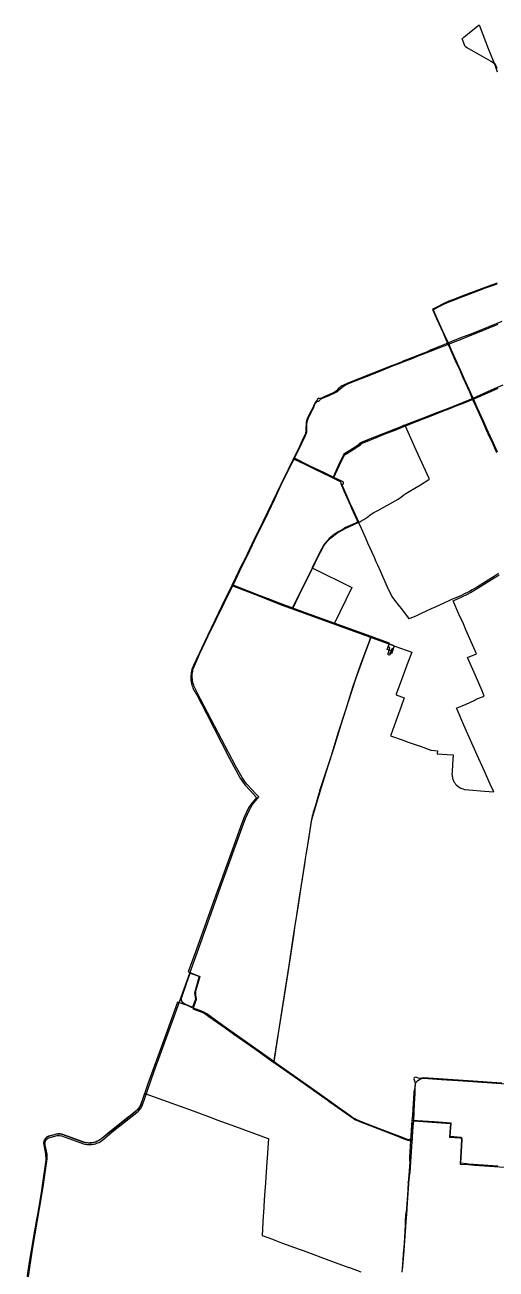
# Model space of a CAD drawing. Header units: inches. Extents: x 325170 to 367135, y 4654809 to 4689624.
# Drawn here: x 326469 to 330751, y 4678028 to 4689338 of the extents above; entities that cross this region are included whole.
import ezdxf

# ---------------------------------------------------------------- set-up
doc = ezdxf.new("R2010")
doc.units = ezdxf.units.IN
doc.header["$MEASUREMENT"] = 0
doc.layers.add('Transit_Windsor_Bus_Route', color=7, linetype='Continuous')

msp = doc.modelspace()

# ---------------------------------------------------------------- linework, layer by layer
at = {"layer": 'Transit_Windsor_Bus_Route'}
for points in [[(330760, 4688941), (330746, 4688979), (330705, 4689004), (330600, 4689064), (330483, 4689132), (330469, 4689140), (330443, 4689212), (330458, 4689226), (330473, 4689237), (330523, 4689280), (330582, 4689326), (330597, 4689338), (330656, 4689186), (330680, 4689124), (330739, 4688976), (330760, 4688910)], [(330761, 4686989), (330667, 4686958), (330545, 4686910), (330456, 4686877), (330372, 4686844), (330320, 4686825), (330282, 4686807), (330199, 4686767), (330174, 4686753), (330177, 4686744), (330209, 4686669), (330269, 4686537), (330310, 4686442), (330330, 4686400), (330389, 4686267), (330420, 4686199), (330449, 4686132), (330509, 4686003), (330538, 4685933), (330567, 4685868), (330626, 4685735), (330659, 4685664), (330688, 4685596), (330720, 4685529), (330751, 4685457), (330755, 4685450)], [(330763, 4685453), (330726, 4685534), (330699, 4685593), (330666, 4685667), (330639, 4685728), (330580, 4685860), (330546, 4685938), (330521, 4685991), (330461, 4686124), (330427, 4686200), (330400, 4686259), (330343, 4686388), (330320, 4686440), (330306, 4686470), (330283, 4686521), (330225, 4686649), (330183, 4686745), (330183, 4686752), (330234, 4686779), (330283, 4686802), (330325, 4686821), (330373, 4686838), (330410, 4686853), (330457, 4686871), (330547, 4686905), (330585, 4686920), (330655, 4686947), (330691, 4686960), (330718, 4686970), (330762, 4686984)], [(330804, 4686641), (330684, 4686593), (330596, 4686557), (330511, 4686523), (330422, 4686489), (330340, 4686456), (330313, 4686446), (330220, 4686407), (330171, 4686387), (330151, 4686380), (330117, 4686364), (330071, 4686345), (330001, 4686318), (329986, 4686312), (329913, 4686284), (329904, 4686279), (329851, 4686258), (329800, 4686239), (329699, 4686199), (329609, 4686162), (329510, 4686122), (329420, 4686087), (329404, 4686081), (329364, 4686064), (329350, 4686057), (329339, 4686051), (329330, 4686042), (329320, 4686031), (329301, 4686010), (329282, 4685998), (329265, 4685990), (329196, 4685959), (329157, 4685942), (329153, 4685941), (329148, 4685941), (329144, 4685941), (329142, 4685941), (329140, 4685942), (329137, 4685941), (329135, 4685941), (329133, 4685940), (329131, 4685939), (329129, 4685937), (329128, 4685935), (329127, 4685933), (329126, 4685931), (329126, 4685929), (329126, 4685927), (329117, 4685917), (329105, 4685898), (329096, 4685882), (329084, 4685856), (329053, 4685797), (329048, 4685789), (329040, 4685772), (329037, 4685764), (329032, 4685753), (329028, 4685737), (329025, 4685726), (329024, 4685714), (329023, 4685662), (329022, 4685651), (329018, 4685622), (329014, 4685611), (329011, 4685603), (329002, 4685586), (328953, 4685479), (328911, 4685397), (328910, 4685394), (328974, 4685364), (329045, 4685329), (329117, 4685294), (329188, 4685259), (329271, 4685219), (329334, 4685188), (329338, 4685182), (329339, 4685177), (329339, 4685170), (329346, 4685155), (329355, 4685134), (329368, 4685103), (329411, 4685008), (329427, 4684970), (329438, 4684946), (329486, 4684839), (329494, 4684816), (329383, 4684768), (329371, 4684761), (329352, 4684749), (329315, 4684729), (329271, 4684698), (329250, 4684681), (329223, 4684655), (329216, 4684648), (329195, 4684623), (329180, 4684601), (329163, 4684571), (329155, 4684556), (329084, 4684411), (328899, 4684032), (329802, 4683701), (329825, 4683693), (329808, 4683644), (329789, 4683650)], [(329789, 4683650), (329762, 4683660), (329783, 4683716), (328905, 4684034), (328989, 4684210), (329079, 4684390), (329134, 4684505), (329172, 4684578), (329190, 4684608), (329216, 4684641), (329250, 4684675), (329272, 4684694), (329292, 4684707), (329310, 4684720), (329332, 4684734), (329352, 4684744), (329367, 4684752), (329372, 4684758), (329503, 4684816), (329473, 4684883), (329442, 4684950), (329432, 4684972), (329416, 4685009), (329357, 4685141), (329356, 4685144), (329355, 4685146), (329354, 4685149), (329355, 4685152), (329355, 4685155), (329356, 4685157), (329357, 4685160), (329359, 4685162), (329361, 4685163), (329362, 4685165), (329363, 4685167), (329364, 4685169), (329365, 4685172), (329365, 4685174), (329364, 4685176), (329364, 4685178), (329363, 4685180), (329361, 4685182), (329360, 4685184), (329358, 4685185), (329356, 4685186), (329350, 4685189), (329276, 4685224), (329189, 4685267), (329049, 4685334), (328917, 4685397), (328951, 4685467), (329019, 4685605), (329032, 4685638), (329032, 4685672), (329032, 4685710), (329033, 4685724), (329036, 4685735), (329037, 4685743), (329042, 4685756), (329047, 4685767), (329053, 4685780), (329060, 4685794), (329066, 4685807), (329070, 4685816), (329092, 4685855), (329097, 4685872), (329105, 4685890), (329113, 4685901), (329119, 4685908), (329122, 4685911), (329126, 4685914), (329131, 4685916), (329136, 4685918), (329140, 4685918), (329144, 4685921), (329147, 4685924), (329150, 4685927), (329152, 4685931), (329154, 4685935), (329179, 4685948), (329228, 4685967), (329310, 4686005), (329328, 4686023), (329353, 4686046), (329383, 4686066), (329424, 4686083), (329535, 4686127), (329613, 4686158), (329702, 4686194), (329803, 4686234), (329884, 4686267), (329905, 4686275), (329987, 4686306), (330057, 4686334), (330077, 4686341), (330155, 4686371), (330224, 4686398), (330319, 4686435), (330402, 4686469), (330427, 4686479), (330516, 4686515), (330600, 4686548), (330689, 4686585), (330771, 4686617)], [(330812, 4686064), (330732, 4686028), (330645, 4685989), (330539, 4685941), (330453, 4685906), (330377, 4685876), (330295, 4685842), (330209, 4685810), (330127, 4685778), (330024, 4685739), (329923, 4685698), (329874, 4685679), (329831, 4685664), (329731, 4685624), (329547, 4685552), (329514, 4685534), (329497, 4685518), (329446, 4685483), (329368, 4685435), (329362, 4685424), (329317, 4685329), (329270, 4685226), (329191, 4685265), (329139, 4685289), (329118, 4685299), (329049, 4685333), (328912, 4685401), (328862, 4685297), (328791, 4685153), (328716, 4684995), (328673, 4684908), (328627, 4684813), (328553, 4684663), (328507, 4684566), (328466, 4684480), (328432, 4684414), (328382, 4684311), (328348, 4684242), (328491, 4684188), (328581, 4684153), (328670, 4684116), (328766, 4684080), (328908, 4684027), (329037, 4683980), (329201, 4683921), (329547, 4683795), (329634, 4683763), (329825, 4683693), (329808, 4683644), (329789, 4683650)], [(329789, 4683650), (329762, 4683660), (329783, 4683716), (329617, 4683777), (328943, 4684021), (328901, 4684037), (328759, 4684089), (328675, 4684122), (328584, 4684157), (328546, 4684172), (328493, 4684194), (328360, 4684245), (328403, 4684335), (328441, 4684413), (328491, 4684514), (328559, 4684656), (328658, 4684858), (328679, 4684902), (328741, 4685030), (328796, 4685151), (328822, 4685206), (328904, 4685370), (328915, 4685391), (328972, 4685366), (329044, 4685328), (329118, 4685292), (329143, 4685281), (329272, 4685216), (329309, 4685297), (329328, 4685337), (329369, 4685422), (329379, 4685433), (329449, 4685476), (329470, 4685491), (329519, 4685519), (329533, 4685534), (329552, 4685543), (329670, 4685590), (329734, 4685616), (329835, 4685655), (329891, 4685677), (329927, 4685692), (330027, 4685732), (330113, 4685765), (330132, 4685773), (330212, 4685805), (330298, 4685838), (330340, 4685855), (330379, 4685871), (330456, 4685900), (330543, 4685934), (330648, 4685981), (330735, 4686020), (330771, 4686036)], [(330774, 4684350), (330728, 4684321), (330656, 4684276), (330629, 4684260), (330581, 4684231), (330535, 4684203), (330509, 4684186), (330453, 4684159), (330429, 4684149), (330347, 4684115), (330320, 4684102), (330197, 4684046), (330160, 4684029), (330115, 4684009), (330069, 4683986), (330027, 4683967), (330012, 4683961), (329961, 4683940), (329955, 4683949), (329903, 4684017), (329852, 4684080), (329802, 4684145), (329762, 4684234), (329703, 4684365), (329677, 4684426), (329662, 4684458), (329645, 4684497), (329586, 4684627), (329564, 4684677), (329528, 4684760), (329507, 4684806), (329506, 4684812), (329507, 4684815), (329512, 4684821), (329522, 4684825), (329549, 4684841), (329585, 4684867), (329608, 4684883), (329625, 4684895), (329641, 4684905), (329676, 4684924), (329757, 4684969), (329861, 4685026), (329894, 4685051), (329913, 4685066), (329932, 4685078), (329961, 4685097), (330063, 4685157), (330141, 4685204), (330143, 4685206), (330143, 4685208), (330144, 4685211), (330142, 4685214), (330026, 4685472), (329929, 4685691), (329924, 4685696), (329919, 4685697), (329910, 4685695), (329898, 4685689), (329858, 4685672), (329607, 4685576), (329525, 4685539), (329473, 4685500), (329422, 4685469), (329370, 4685437), (329364, 4685428), (329322, 4685337), (329298, 4685284), (329287, 4685261), (329273, 4685232), (329272, 4685226), (329274, 4685218), (329279, 4685214), (329315, 4685197), (329331, 4685189), (329336, 4685183), (329339, 4685178), (329339, 4685171), (329342, 4685165), (329351, 4685142), (329403, 4685024), (329434, 4684956), (329493, 4684823), (329492, 4684821), (329492, 4684818), (329490, 4684816), (329372, 4684761), (329295, 4684715), (329250, 4684681), (329234, 4684668), (329221, 4684654), (329209, 4684640), (329199, 4684627), (329188, 4684611), (329162, 4684569), (329079, 4684402), (329441, 4684225), (329279, 4683893), (329825, 4683693), (329817, 4683669), (329801, 4683660), (329784, 4683610), (329776, 4683609), (329769, 4683613), (329769, 4683625), (329779, 4683655)], [(329789, 4683650), (329762, 4683660), (329781, 4683710), (329805, 4683701), (329831, 4683691), (329984, 4683637), (329941, 4683519), (329892, 4683384), (329844, 4683253), (329843, 4683247), (329917, 4683220), (329888, 4683142), (329839, 4683007), (329794, 4682881), (329792, 4682875), (329897, 4682838), (329953, 4682818), (330033, 4682790), (330069, 4682777), (330158, 4682746), (330163, 4682745), (330218, 4682740), (330216, 4682710), (330305, 4682704), (330360, 4682701), (330356, 4682616), (330351, 4682548), (330350, 4682527), (330351, 4682518), (330352, 4682509), (330354, 4682498), (330356, 4682488), (330358, 4682482), (330364, 4682467), (330368, 4682458), (330375, 4682447), (330382, 4682437), (330390, 4682428), (330402, 4682417), (330416, 4682407), (330432, 4682398), (330448, 4682392), (330464, 4682387), (330471, 4682386), (330503, 4682383), (330646, 4682373), (330729, 4682367), (330698, 4682436), (330644, 4682559), (330580, 4682700), (330519, 4682836), (330459, 4682971), (330396, 4683114), (330391, 4683128), (330478, 4683164), (330553, 4683197), (330569, 4683207), (330643, 4683237), (330625, 4683285), (330564, 4683424), (330503, 4683560), (330492, 4683586), (330573, 4683621), (330537, 4683701), (330477, 4683839), (330454, 4683893), (330411, 4683981), (330361, 4684103), (330399, 4684119), (330435, 4684136), (330497, 4684167), (330517, 4684178), (330587, 4684221), (330636, 4684250), (330661, 4684266), (330734, 4684310), (330779, 4684339)], [(329776, 4683643), (329784, 4683673), (329771, 4683683), (329782, 4683715), (329569, 4683794), (329109, 4683959), (328650, 4684130), (328352, 4684248), (328259, 4684057), (328128, 4683784), (328001, 4683514), (327987, 4683478), (327983, 4683464), (327981, 4683450), (327979, 4683436), (327977, 4683422), (327977, 4683407), (327977, 4683393), (327978, 4683379), (327980, 4683365), (327983, 4683351), (327986, 4683337), (327991, 4683324), (327996, 4683310), (328001, 4683297), (328008, 4683284), (328015, 4683272), (328023, 4683260), (328031, 4683249), (328118, 4683077), (328329, 4682669), (328426, 4682490), (328440, 4682469), (328469, 4682430), (328517, 4682378), (328574, 4682316), (328521, 4682250), (328500, 4682220), (328460, 4682136), (328438, 4682072), (328341, 4681803), (328181, 4681360), (328026, 4680928), (327952, 4680730), (328054, 4680691), (328010, 4680536), (328019, 4680481), (327992, 4680409), (327856, 4680455), (327733, 4680117), (327587, 4679712), (327518, 4679515), (327514, 4679507), (327510, 4679498), (327505, 4679491), (327499, 4679483), (327493, 4679476), (327487, 4679469), (327480, 4679463), (327473, 4679457), (327252, 4679283), (327155, 4679207), (327146, 4679200), (327136, 4679195), (327126, 4679190), (327115, 4679185), (327104, 4679182), (327094, 4679179), (327083, 4679176), (327071, 4679175), (327060, 4679174), (327049, 4679173), (327037, 4679174), (327026, 4679175), (327015, 4679177), (327004, 4679179), (326816, 4679249), (326807, 4679251), (326798, 4679253), (326789, 4679255), (326780, 4679255), (326770, 4679255), (326761, 4679254), (326752, 4679253), (326743, 4679250), (326734, 4679247), (326683, 4679234), (326677, 4679231), (326671, 4679227), (326665, 4679222), (326660, 4679217), (326655, 4679211), (326651, 4679205), (326647, 4679198), (326645, 4679191), (326643, 4679184), (326641, 4679177), (326641, 4679169), (326641, 4679162), (326642, 4679154), (326644, 4679147), (326656, 4679080), (326658, 4679062), (326660, 4679041), (326658, 4679018), (326642, 4678881), (326598, 4678603), (326575, 4678479), (326505, 4678074), (326469, 4677820)], [(326471, 4677760), (326541, 4678225), (326624, 4678704), (326635, 4678777), (326670, 4679029), (326670, 4679073), (326653, 4679154), (326652, 4679161), (326651, 4679167), (326652, 4679173), (326652, 4679179), (326654, 4679185), (326656, 4679191), (326659, 4679197), (326663, 4679202), (326667, 4679207), (326671, 4679211), (326676, 4679215), (326681, 4679218), (326687, 4679220), (326761, 4679241), (326782, 4679241), (326802, 4679239), (327000, 4679167), (327012, 4679164), (327024, 4679162), (327036, 4679161), (327049, 4679160), (327061, 4679160), (327073, 4679160), (327085, 4679162), (327097, 4679164), (327109, 4679167), (327121, 4679171), (327132, 4679175), (327143, 4679180), (327154, 4679186), (327164, 4679193), (327174, 4679200), (327262, 4679275), (327486, 4679452), (327494, 4679458), (327501, 4679464), (327508, 4679472), (327514, 4679479), (327520, 4679487), (327525, 4679495), (327529, 4679504), (327533, 4679513), (327641, 4679817), (327849, 4680389), (328049, 4680945), (328246, 4681498), (328443, 4682043), (328474, 4682125), (328509, 4682201), (328537, 4682252), (328596, 4682322), (328568, 4682349), (328486, 4682435), (328466, 4682459), (328442, 4682497), (328383, 4682601), (328066, 4683209), (328020, 4683298), (328013, 4683310), (328008, 4683323), (328003, 4683337), (327999, 4683350), (327995, 4683364), (327993, 4683378), (327991, 4683392), (327990, 4683406), (327990, 4683420), (327990, 4683435), (327992, 4683449), (327994, 4683463), (327996, 4683477), (328000, 4683490), (328057, 4683616), (328132, 4683778), (328357, 4684241), (328807, 4684063), (329743, 4683723), (329825, 4683692), (329800, 4683621), (329773, 4683629), (329776, 4683643)], [(329789, 4683650), (329762, 4683660), (329783, 4683716), (329612, 4683778), (329596, 4683734), (329520, 4683524), (329469, 4683383), (329447, 4683316), (329384, 4683118), (329314, 4682895), (329248, 4682685), (329180, 4682474), (329171, 4682448), (329147, 4682375), (329140, 4682350), (329115, 4682262), (329097, 4682204), (329090, 4682182), (329084, 4682161), (329080, 4682147), (329077, 4682130), (329071, 4682099), (329065, 4682060), (329031, 4681845), (329022, 4681792), (329016, 4681757), (328997, 4681636), (328964, 4681426), (328930, 4681206), (328922, 4681153), (328898, 4680995), (328866, 4680786), (328834, 4680578), (328800, 4680367), (328773, 4680190), (328767, 4680153), (328734, 4679945), (328730, 4679915), (328718, 4679922), (328623, 4679989), (328545, 4680045), (328410, 4680140), (328354, 4680179), (328241, 4680259), (328160, 4680319), (328121, 4680347), (328096, 4680362), (328067, 4680375), (327999, 4680401)], [(328733, 4679913), (328761, 4680091), (328777, 4680190), (328795, 4680302), (328827, 4680511), (328861, 4680723), (328894, 4680938), (328916, 4681082), (328926, 4681153), (328948, 4681296), (328980, 4681498), (329012, 4681708), (329020, 4681757), (329026, 4681793), (329046, 4681917), (329068, 4682057), (329074, 4682097), (329080, 4682125), (329084, 4682146), (329143, 4682338), (329177, 4682447), (329211, 4682554), (329223, 4682592), (329276, 4682759), (329344, 4682977), (329409, 4683188), (329473, 4683383), (329479, 4683401), (329553, 4683603), (329615, 4683771), (329742, 4683723), (329825, 4683693), (329808, 4683644), (329789, 4683650)], [(327999, 4680401), (327977, 4680409), (327941, 4680426), (327912, 4680442), (327902, 4680451), (327897, 4680459), (327893, 4680468), (327891, 4680480), (327892, 4680491), (327897, 4680513), (327917, 4680566), (327970, 4680719), (328060, 4680686), (328040, 4680625), (328022, 4680562), (328019, 4680551), (328018, 4680542), (328018, 4680534), (328018, 4680527), (328019, 4680518), (328020, 4680511), (328022, 4680504), (328023, 4680495), (328024, 4680487), (328024, 4680479), (328023, 4680470), (328005, 4680421), (327999, 4680401)], [(327999, 4680401), (327971, 4680414), (327912, 4680442), (327908, 4680447), (327903, 4680451), (327899, 4680455), (327897, 4680460), (327895, 4680464), (327893, 4680468), (327893, 4680472), (327892, 4680476), (327891, 4680480), (327892, 4680483), (327892, 4680487), (327892, 4680491), (327936, 4680623), (327970, 4680719), (328060, 4680686), (328022, 4680562), (328020, 4680551), (328019, 4680540), (328019, 4680530), (328019, 4680519), (328024, 4680487), (328023, 4680470), (327999, 4680401)], [(327999, 4680401), (327996, 4680393), (328086, 4680361), (328104, 4680352), (328131, 4680335), (328171, 4680304), (328221, 4680270), (328369, 4680164), (328594, 4680005), (328747, 4679898), (328947, 4679756), (329216, 4679566), (329244, 4679545), (329451, 4679399), (329473, 4679386), (329496, 4679375), (329510, 4679369), (329690, 4679300), (329855, 4679236), (329883, 4679225), (329921, 4679210), (329989, 4679187), (329990, 4679205), (329991, 4679218), (329992, 4679233), (329998, 4679324), (330003, 4679379), (330009, 4679533), (330011, 4679573), (330015, 4679630), (330016, 4679648), (330016, 4679666), (330019, 4679712), (330026, 4679728), (330038, 4679738), (330048, 4679749), (330064, 4679758), (330092, 4679763), (330254, 4679752), (330453, 4679739), (330581, 4679729), (330712, 4679720), (330886, 4679708)], [(327999, 4680401), (327996, 4680393), (328067, 4680368), (328088, 4680359), (328104, 4680352), (328141, 4680325), (328327, 4680194), (328578, 4680017), (328732, 4679907), (328733, 4679913)], [(328733, 4679913), (328723, 4679920), (328545, 4680045), (328269, 4680241), (328121, 4680347), (328096, 4680362), (328034, 4680388), (327999, 4680401)], [(330804, 4679718), (330712, 4679725), (330629, 4679731), (330453, 4679743), (330091, 4679767), (330062, 4679761), (330042, 4679764), (330031, 4679770), (330020, 4679773), (330007, 4679765), (330004, 4679756), (330005, 4679747), (330010, 4679739), (330013, 4679729), (330015, 4679720), (330012, 4679677), (330004, 4679641), (330001, 4679575), (329998, 4679537), (329990, 4679425), (329986, 4679379), (329986, 4679361), (329977, 4679227), (329977, 4679224), (329977, 4679220), (329976, 4679217), (329974, 4679214), (329972, 4679211), (329970, 4679208), (329967, 4679206), (329964, 4679205), (329961, 4679204), (329957, 4679203), (329954, 4679203), (329947, 4679205), (329875, 4679232), (329690, 4679304), (329512, 4679373), (329499, 4679378), (329481, 4679386), (329466, 4679394), (329450, 4679404), (329426, 4679420), (329289, 4679518), (329244, 4679551), (329004, 4679721), (328771, 4679886), (328733, 4679913)], [(327603, 4679607), (327557, 4679624), (327556, 4679623), (327538, 4679570), (327519, 4679520), (327515, 4679511), (327510, 4679503), (327505, 4679494), (327499, 4679487), (327493, 4679479), (327486, 4679473), (327479, 4679466), (327429, 4679425), (327419, 4679417), (327257, 4679288), (327241, 4679275), (327168, 4679216), (327142, 4679198), (327133, 4679192), (327123, 4679187), (327113, 4679183), (327102, 4679180), (327092, 4679177), (327081, 4679175), (327070, 4679173), (327059, 4679173), (327048, 4679173), (327037, 4679174), (327026, 4679175), (327016, 4679178), (327005, 4679181), (327000, 4679182), (327000, 4679183), (326988, 4679187), (326822, 4679247), (326814, 4679251), (326805, 4679253), (326796, 4679255), (326788, 4679256), (326779, 4679257), (326770, 4679256), (326761, 4679255), (326752, 4679253), (326735, 4679249), (326684, 4679236), (326678, 4679233), (326671, 4679230), (326665, 4679226), (326660, 4679221), (326655, 4679216), (326650, 4679210), (326647, 4679204), (326644, 4679198), (326641, 4679191), (326640, 4679184), (326639, 4679177), (326639, 4679170), (326640, 4679162), (326642, 4679155), (326645, 4679138), (326651, 4679107), (326654, 4679091), (326656, 4679074), (326657, 4679058), (326658, 4679041), (326658, 4679025), (326658, 4679014), (326656, 4679000), (326656, 4679000), (326647, 4678932), (326644, 4678916), (326633, 4678829), (326627, 4678788), (326618, 4678720), (326609, 4678670), (326584, 4678522), (326581, 4678506), (326559, 4678395), (326550, 4678342), (326526, 4678196), (326512, 4678108), (326509, 4678089), (326495, 4678000)], [(329525, 4678000), (329422, 4678038), (329417, 4678040), (329257, 4678098), (329000, 4678193), (329000, 4678193), (328965, 4678206), (328805, 4678264), (328759, 4678282), (328721, 4678296), (328628, 4678331), (328638, 4678516), (328640, 4678538), (328647, 4678655), (328650, 4678699), (328658, 4678813), (328662, 4678863), (328671, 4679000), (328671, 4679000), (328677, 4679079), (328681, 4679131), (328686, 4679211), (328673, 4679216), (328386, 4679320), (328217, 4679383), (328181, 4679396), (328000, 4679462), (328000, 4679462), (327882, 4679505), (327603, 4679607)], [(330767, 4678964), (330501, 4678983), (330482, 4678984), (330430, 4678990), (330443, 4679203), (330442, 4679212), (330439, 4679219), (330430, 4679224), (330334, 4679232), (330342, 4679355), (330189, 4679366), (329986, 4679379), (329974, 4679195), (329964, 4679047), (329964, 4679016), (329966, 4679000), (329966, 4679000), (329957, 4678883), (329953, 4678814), (329953, 4678818), (329948, 4678747), (329936, 4678578), (329933, 4678549), (329931, 4678539), (329929, 4678516), (329926, 4678464), (329925, 4678421), (329924, 4678398), (329923, 4678395), (329922, 4678373), (329915, 4678261), (329907, 4678167), (329900, 4678067), (329895, 4678000)], [(329901, 4678021), (329906, 4678088), (329911, 4678156), (329924, 4678325), (329937, 4678501), (329939, 4678521), (329947, 4678629), (329957, 4678799), (329961, 4678851), (329963, 4678865), (329968, 4678890), (329970, 4678902), (329976, 4679000), (329976, 4679000), (329976, 4679009), (329980, 4679048), (329992, 4679232), (329998, 4679325), (330003, 4679374), (330336, 4679350), (330328, 4679228), (330425, 4679220), (330432, 4679219), (330436, 4679215), (330438, 4679209), (330423, 4678983), (330429, 4678982), (330501, 4678977), (330555, 4678973), (330919, 4678948)]]:
    msp.add_lwpolyline(points, dxfattribs=at)

doc.saveas('drawing.dxf')
